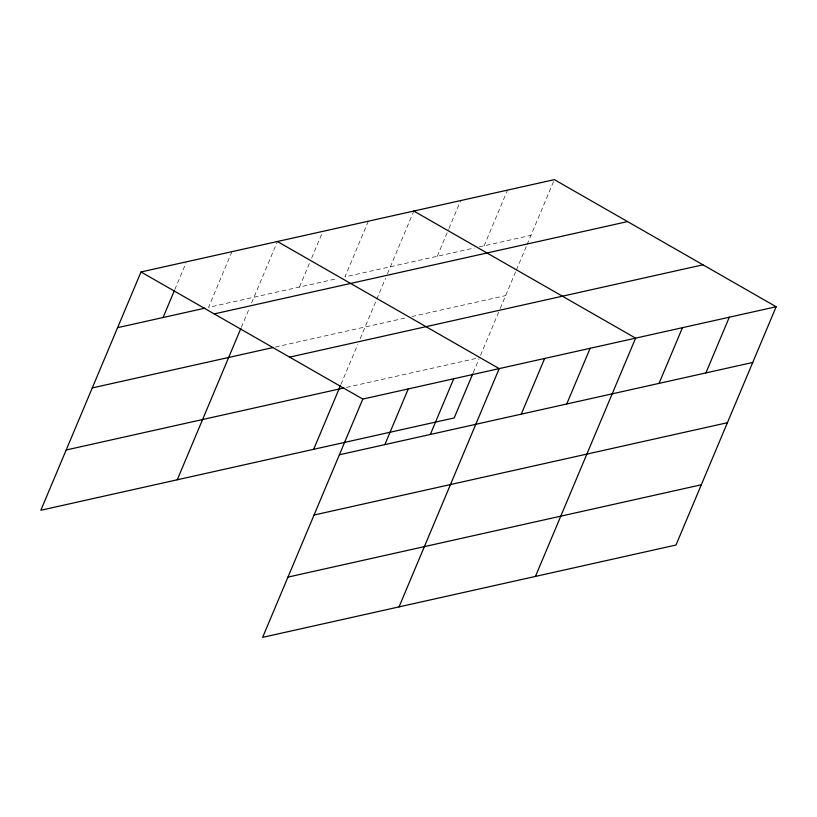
<?xml version="1.0" encoding="UTF-8"?>
<svg xmlns="http://www.w3.org/2000/svg" width="817" height="817" viewBox="0 0 817 817"><rect width="100%" height="100%" fill="white"/><g stroke="black" fill="none" stroke-linecap="round" stroke-linejoin="round"><path stroke-width="0.61" stroke-dasharray="4.08 3.06" d="M174.777 289.657L185.99 262.972M231.946 251.656L208.539 307.355L337.574 278.536M241.342 327.331L249.624 307.631M251.575 302.995L277.423 241.505M299.471 287.043L309.714 262.676M311.675 258.039L322.889 231.344M368.355 221.193L344.948 276.892L474.248 248.011M340.965 384.378L357.703 344.56M360.164 338.698L376.29 300.339M376.78 299.175L385.542 278.321M387.493 273.685L413.831 211.041M437.258 256.272L448.482 229.587M448.972 228.423L460.676 200.573M484.113 245.815L507.52 190.116M473.206 372.736L479.048 358.837M480.519 355.334L499.718 309.653M500.208 308.479L515.854 271.264M516.344 270.11L526.567 245.774M527.057 244.62L554.365 179.648M479.181 246.908L530.958 235.347M275.38 347.021L406.999 317.629M411.931 316.526L505.631 295.601M346.388 387.411L479.538 357.672"/><path stroke-width="1.23" d="M776.15 306.753L362.799 399.074L262.635 637.352L675.986 545.031L776.15 306.753L554.365 179.648L141.014 271.969L40.85 510.247L454.201 417.926L472.716 373.9M163.073 317.507L174.287 290.821M177.258 479.783L240.852 328.485M313.667 449.319L340.464 385.553M384.848 444.611L408.265 388.912M430.314 434.46L453.731 378.761M399.043 606.888L499.197 368.61L277.423 241.505M521.256 414.148L544.673 358.449M566.722 403.996L590.14 348.297M535.441 576.424L635.606 338.146L413.831 211.041M659.043 383.377L682.461 327.678M705.888 372.92L729.305 317.221M117.597 327.668L204.853 308.183M214.197 313.912L627.558 221.591M92.27 387.922L272.919 347.572M289.606 357.131L702.967 264.81M66.177 449.993L343.926 387.963M339.382 454.773L752.733 362.452M314.055 515.027L727.406 422.706M287.962 577.098L701.313 484.777M141.014 271.969L362.799 399.074"/></g></svg>
